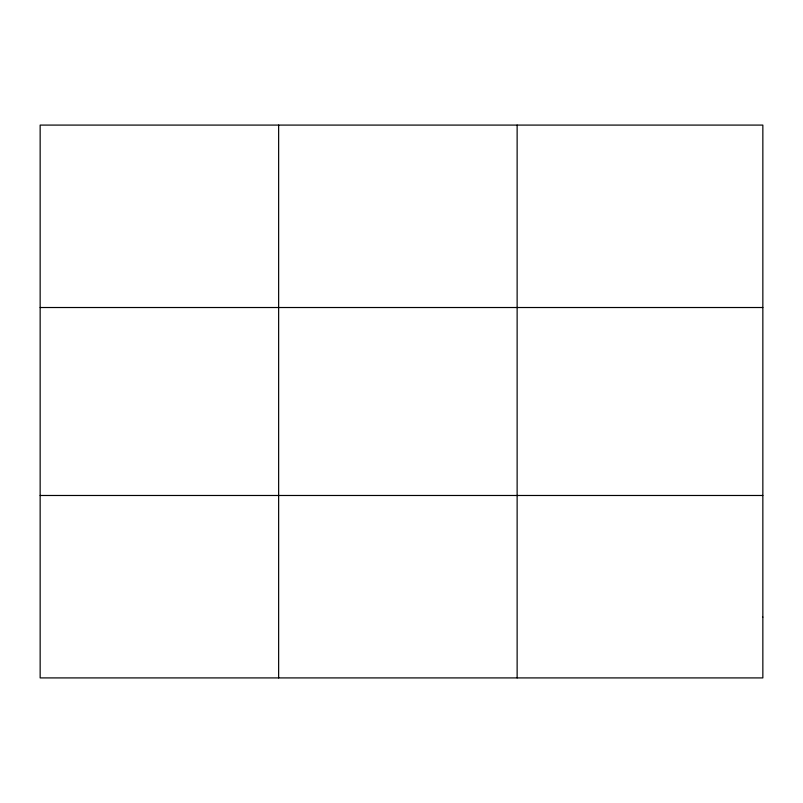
<?xml version="1.0" encoding="UTF-8"?>
<svg xmlns="http://www.w3.org/2000/svg" width="803" height="803" viewBox="0 0 803 803"><rect width="100%" height="100%" fill="white"/><g stroke="black" fill="none" stroke-linecap="round" stroke-linejoin="round"><path stroke-width="1.2" d="M278.641 677.913L278.641 125.087M517.132 677.913L517.132 125.087M40.15 307.519L762.85 307.519M40.15 495.481L762.85 495.481M762.85 617.105L762.85 677.913L40.15 677.913L40.15 125.087L762.85 125.087L762.85 617.105"/></g></svg>
